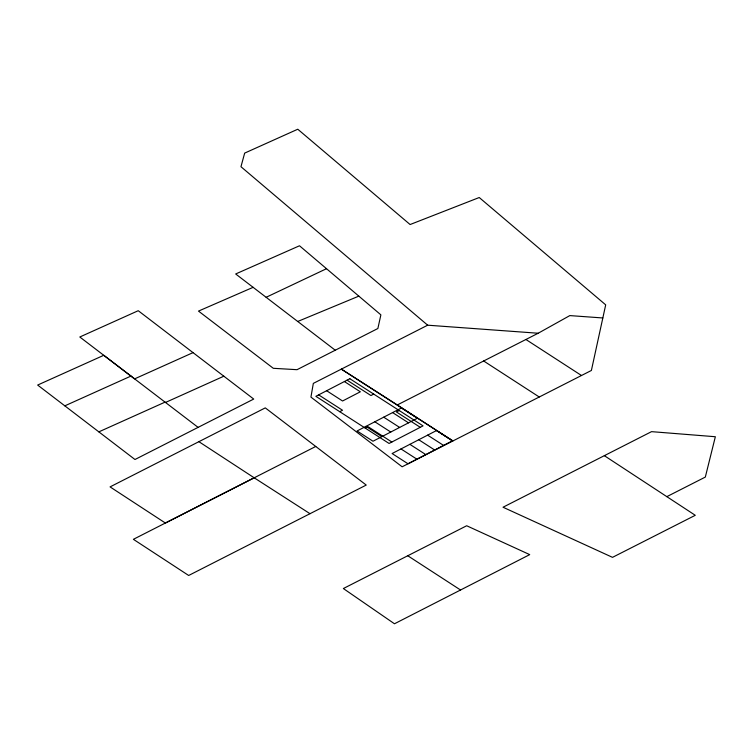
<?xml version="1.0" encoding="UTF-8"?>
<svg xmlns="http://www.w3.org/2000/svg" width="753" height="753" viewBox="0 0 753 753"><rect width="100%" height="100%" fill="white"/><g stroke="black" fill="none" stroke-linecap="round" stroke-linejoin="round"><path stroke-width="1.13" d="M341.335 369.158L397.311 404.945L538.179 333.24L569.823 315.592L602.833 317.964M339.735 411.684L342.511 410.244L318.641 394.873M373.714 394.092L370.937 395.532L347.067 380.161M365.214 428.09L367.991 426.659L391.852 442.03M399.194 410.507L396.417 411.947L420.278 427.318M460.544 590.004L529.717 554.622L466.681 525.754L343.359 588.535L394.478 623.776L460.544 590.004L407.768 555.752M335.254 350.22L377.874 328.506L380.877 314.848L299.496 245.77L235.67 273.97L335.254 350.22L297.03 369.685L273.311 368.302L198.5 311.093L253.13 287.317M310.01 513.697L254.185 477.797L165.378 523.034L110.07 486.89L265.282 407.881L366.24 485.064L188.674 575.471L133.394 539.317L315.752 446.463M427.676 325.192L313.333 383.381L310.933 397.113L402.14 466.794L591.387 370.467L605.694 304.852L479.237 197.521L410.103 224.535L297.774 129.224L244.669 153.104L240.96 166.705L427.676 325.192L538.179 333.24M666.829 496.651L705.326 477.073L715.35 436.731L651.543 431.648L503.023 507.23L612.509 557.352L695.273 515.297L604.339 455.669M266.148 297.284L326.52 268.699M64.824 405.848L130.947 376.076L198.095 427.375M165.481 402.469L223.848 376.208M193.032 352.63L134.618 378.872L79.809 336.996L138.241 310.707L253.714 399.062L134.975 459.509L37.65 385.056L103.763 355.303L130.947 376.076M98.841 431.864L165.048 402.13M297.727 321.475L358.833 296.136M341.363 369.13L452.882 440.957L397.311 404.945M344.403 381.545L360.329 391.795L342.568 400.991L326.642 390.732M392.605 412.578L408.521 422.838M427.638 435.149L443.564 445.399M383.719 417.181L399.645 427.431M418.753 439.743L434.679 450.002M374.834 421.774L390.76 432.034M409.867 444.336L425.793 454.596M365.949 426.367L381.875 436.627M400.991 448.939L416.917 459.189M525.914 339.481L581.504 375.512M483.652 360.979L539.242 397M198.896 441.672L254.185 477.797M349.844 378.721L315.865 396.313L389.075 443.461L423.054 425.878L349.844 378.721M401.481 407.985L357.073 430.97L372.999 441.23L417.407 418.244L401.481 407.985M436.514 430.547L392.106 453.532L408.032 463.792L452.44 440.806L436.514 430.547"/></g></svg>
